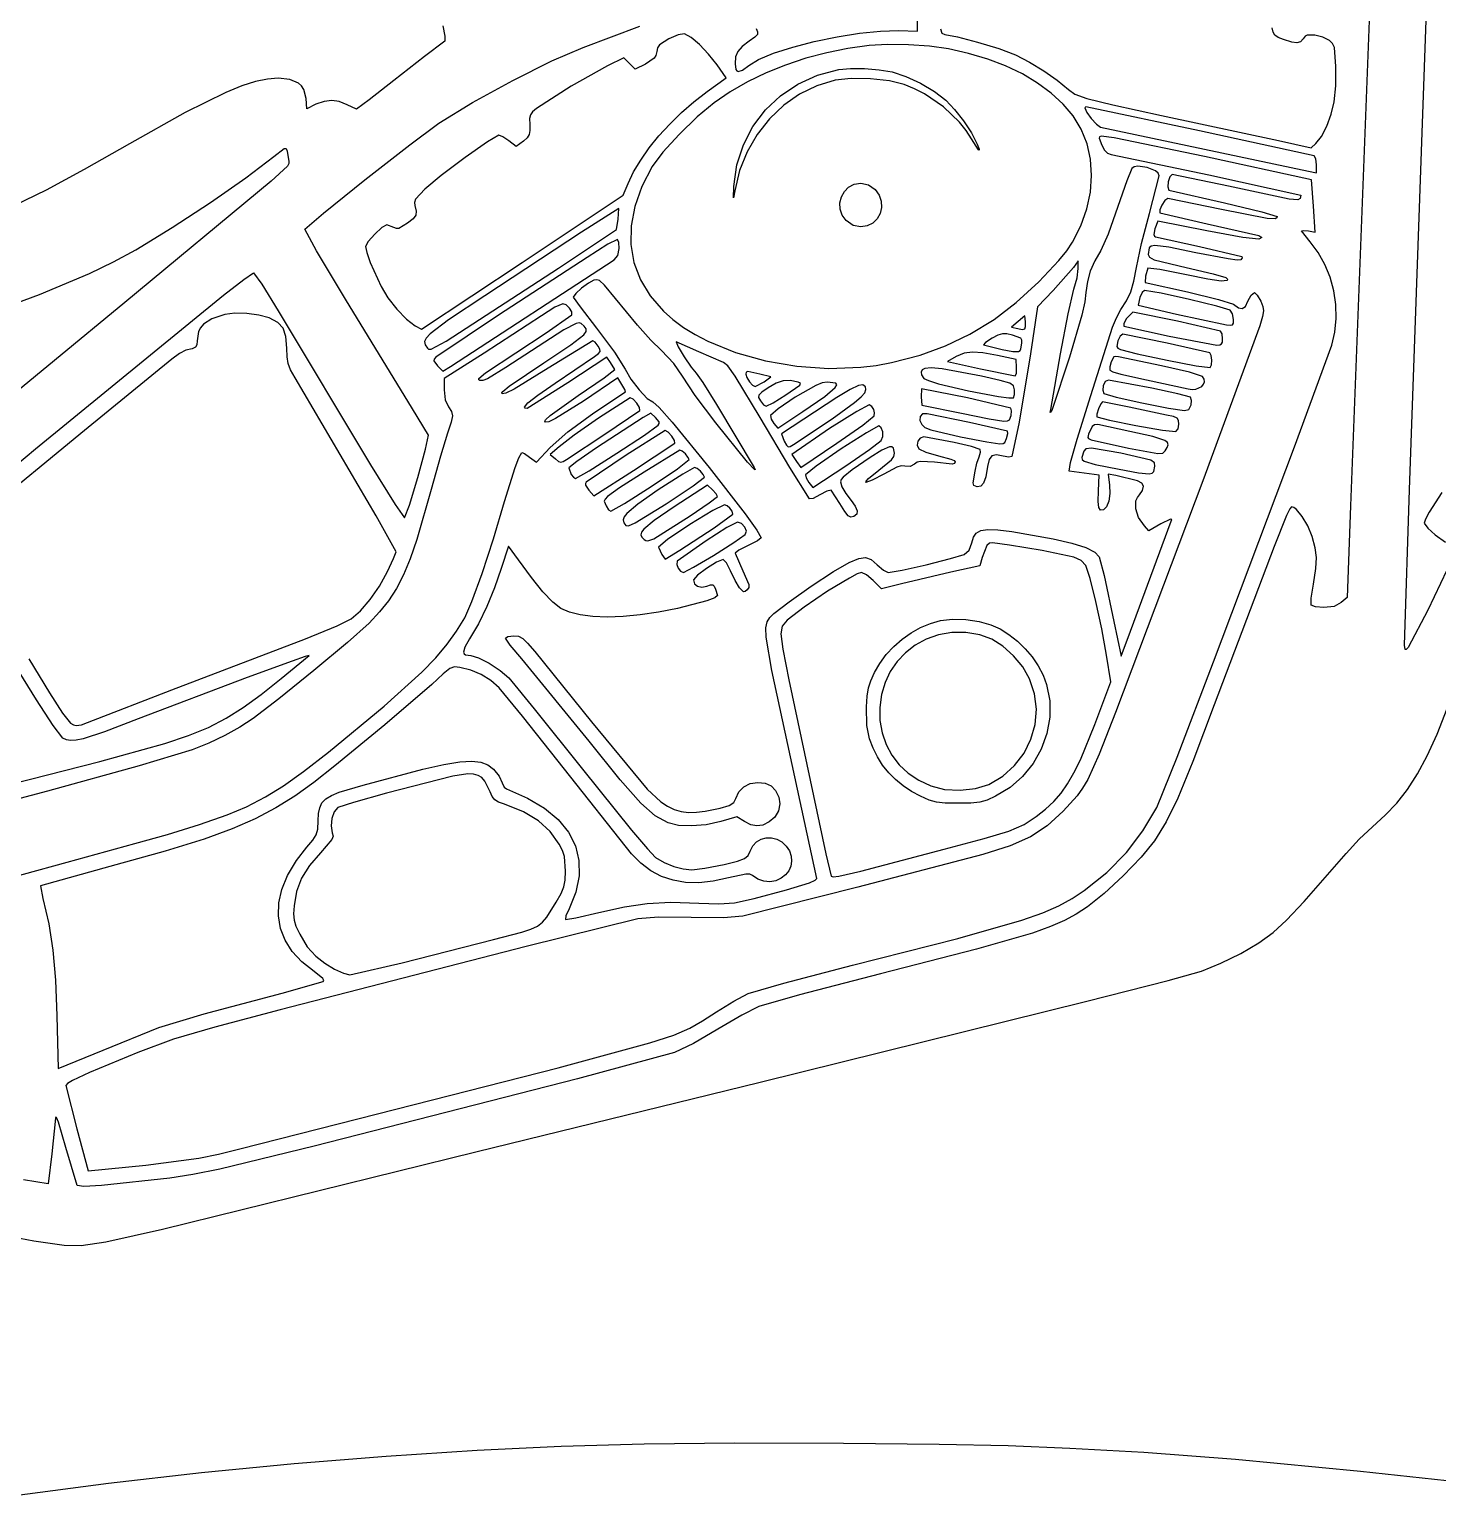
# Model space of a CAD drawing. Extents: x 0 to 847, y 0 to 575.
# Drawn here: x 309.1 to 536.3, y 146.3 to 382.9 of the extents above; entities that cross this region are included whole.
import ezdxf

# ---------------------------------------------------------------- set-up
doc = ezdxf.new("R2010")
doc.units = 0

msp = doc.modelspace()

# ---------------------------------------------------------------- linework, layer by layer
at = {"layer": 'Layer 1', "color": 7}
for points in [[(537.82329, 295.626862), (534.740892, 289.207404), (531.561481, 283.18372), (531.282359, 282.837419), (531.124367, 282.827635), (531.001446, 283.562956), (531.777557, 308.610194), (533.753114, 363.184951), (535.234782, 405.571228), (535.598584, 413.082092), (535.869782, 415.360817), (536.822283, 416.877763)], [(525.462831, 388.584967), (522.287829, 306.034915), (521.758662, 291.218239), (520.770884, 290.442127), (519.628765, 289.811537), (517.983937, 289.630738), (516.630152, 289.727752), (515.937825, 289.983516), (515.955464, 291.125635), (516.290603, 293.405463), (516.679761, 295.906328), (516.784492, 297.696125), (516.598181, 299.254412), (516.114214, 301.060745), (515.402043, 302.777782), (514.491435, 304.319532), (513.554369, 305.431334), (513.129657, 305.746423), (512.762823, 305.858526), (512.496861, 305.532826), (511.977892, 304.456785), (509.949418, 299.460015), (500.30976, 273.932117), (496.839857, 264.77863), (494.431596, 258.886135), (492.545888, 255.030933), (490.643642, 251.989325), (488.515399, 249.357271), (485.629785, 246.331648), (482.552348, 243.47139), (479.848636, 241.33543), (478.01233, 240.149558), (476.131789, 239.117889), (473.894887, 238.139964), (470.989498, 237.115323), (461.924757, 234.524058), (446.440559, 230.540423), (433.405412, 227.144935), (426.826102, 225.284031), (424.070024, 223.85528), (420.229154, 221.579862), (416.269221, 219.286805), (413.208871, 217.840415), (397.554348, 213.611489), (355.071057, 202.741517), (339.844277, 199.00207), (335.510068, 198.137764), (331.787709, 197.590958), (320.750167, 196.391513), (317.92188, 196.23166), (316.829922, 196.356235), (314.995476, 202.494572), (313.80926, 206.608845), (313.482389, 207.361255), (313.38696, 207.415618), (313.33742, 207.257075), (312.737697, 201.506794), (312.137974, 196.673735), (308.155993, 197.293301)], [(426.367491, 383.046352), (426.623255, 382.488522), (426.587977, 382.076213), (426.169053, 381.637445), (425.273879, 381.00024), (424.126799, 380.129319), (423.426204, 379.324545), (423.076182, 378.440395), (422.980822, 377.331349), (423.099885, 376.424599), (423.256154, 376.183511), (423.483531, 376.083397), (424.171448, 376.304434), (425.203323, 377.084404), (426.771187, 378.054682), (429.206802, 379.052244), (432.283206, 380.025002), (435.773434, 380.920865), (439.450525, 381.687744), (443.087514, 382.273548), (446.45744, 382.626188), (449.333339, 382.693574), (452.437785, 382.587741), (452.437785, 385.586354)], [(300.054225, 306.813783), (310.135959, 315.202733), (340.466048, 340.007436), (343.716015, 342.547438), (345.299106, 343.605772), (346.630843, 341.811014), (349.285498, 337.502713), (364.150681, 312.636273), (368.122189, 306.253748), (369.676066, 304.094636), (370.440602, 306.1187), (371.797144, 310.60339), (373.054467, 315.167455), (373.521346, 317.429644), (370.946067, 321.66298), (367.806343, 326.778261), (360.292171, 339.125491), (355.481161, 347.142371), (353.554112, 350.661332), (356.570915, 353.264723), (363.268736, 358.629705), (370.515568, 364.279114), (375.179403, 367.735787), (380.648013, 371.086627), (387.125348, 374.645826), (393.450547, 377.801536), (398.462751, 379.941906), (407.634979, 383.39913)], [(375.849681, 383.469686), (376.180411, 381.811629), (376.167181, 381.00024), (372.886346, 378.530794), (367.947454, 374.650236), (363.961063, 371.510512), (361.91495, 370.028844), (360.398005, 370.7344), (359.103751, 371.25144), (357.9021, 371.431137), (356.687221, 371.280104), (355.353279, 370.804956), (353.871612, 370.0994), (353.765778, 371.757456), (353.412449, 373.202193), (353.047062, 373.761056), (352.553104, 374.213673), (351.171206, 374.808435), (349.25022, 375.003014), (347.53215, 374.878164), (345.606134, 374.480462), (343.393209, 373.775181), (340.814416, 372.727596), (334.243375, 369.466604), (325.261316, 364.419674), (317.983892, 360.271776), (311.855752, 356.973853), (306.620582, 354.433301)], [(412.291649, 381.388296), (410.779113, 380.400517), (410.480905, 379.919857), (410.35137, 379.306906), (410.224039, 378.695056), (409.941265, 378.222113), (408.552202, 377.296071), (406.858867, 376.449404), (405.941645, 377.366627), (405.0597, 378.283849), (402.413865, 377.013849), (396.54893, 373.746242), (390.94858, 370.134678), (390.306413, 369.607715), (389.965211, 369.120441), (389.84229, 368.487645), (389.854968, 367.52412), (389.883631, 366.555083), (389.766773, 365.910161), (389.438249, 365.41076), (388.831912, 364.878285), (387.667744, 363.99634), (386.468299, 364.913563), (385.515798, 365.557383), (384.880798, 365.830786), (383.017689, 364.747096), (379.421558, 362.214811), (375.574073, 359.31211), (372.956902, 357.117169), (371.444366, 355.489981), (371.255299, 354.969082), (371.334123, 354.471334), (371.558468, 353.573404), (371.488463, 352.923521), (371.041427, 352.333169), (370.134678, 351.613833), (368.763253, 350.789214), (368.343778, 350.765512), (367.947454, 350.943554), (366.818564, 351.366888), (366.010482, 350.90993), (364.851827, 349.854352), (363.812234, 348.673097), (363.36134, 347.839108), (363.574109, 346.880544), (364.137452, 345.303516), (365.866064, 341.418548), (366.978968, 339.597883), (368.419295, 337.754067), (369.95884, 336.15499), (371.369401, 335.068544), (372.392457, 334.5041), (388.655523, 345.299106), (404.918588, 356.129391), (405.729978, 358.034392), (406.618675, 359.898052), (407.759554, 361.817936), (409.126982, 363.764279), (410.695328, 365.707314), (412.438961, 367.617276), (414.332249, 369.464399), (416.34956, 371.218919), (418.465264, 372.851068), (421.56971, 375.07357), (420.088042, 377.190238), (418.725989, 378.91003), (417.261409, 380.444615), (415.896048, 381.595553), (414.83165, 382.164407), (413.813004, 382.027706), (412.291649, 381.388296), (412.291649, 381.388296)], [(456.146364, 382.975797), (456.328816, 382.272446), (456.812232, 382.058574), (458.860549, 381.709655), (462.112722, 380.854719), (465.563331, 379.781502), (468.206962, 378.777739), (470.508838, 377.604201), (472.810714, 376.215688), (474.953841, 374.714728), (476.779467, 373.203846), (477.812445, 372.418915), (479.725163, 371.713359), (483.9133, 370.703532), (491.772532, 369.005788), (510.646155, 364.948841), (515.937825, 363.784674), (516.713937, 364.49023), (517.588165, 365.626836), (518.442549, 367.285995), (519.164641, 369.222967), (519.641994, 371.193012), (519.888939, 373.799159), (519.924216, 376.908015), (519.690501, 379.981594), (519.403318, 380.613838), (518.90116, 381.070796), (517.838416, 381.617601), (516.537548, 381.952741), (515.294005, 381.974789), (514.940125, 381.769186), (514.632546, 381.388296), (514.201496, 380.885036), (513.644768, 380.695969), (512.796998, 380.817788), (511.492822, 381.247185), (510.600404, 381.599411), (510.068481, 381.948331), (509.781298, 382.422928), (509.623099, 383.152186)], [(444.606113, 380.294684), (441.177277, 379.823739), (437.76663, 379.133273), (434.4089, 378.235274), (431.138813, 377.141731), (427.991096, 375.864633), (425.000476, 374.415969), (422.201679, 372.807729), (419.629431, 371.0519), (416.888236, 368.763253), (413.945295, 365.91898), (411.339699, 363.074708), (409.610536, 360.786061), (407.926985, 357.519557), (406.791619, 354.319199), (406.20361, 351.201523), (406.162131, 348.183067), (406.666355, 345.280365), (407.715456, 342.509955), (409.308607, 339.888374), (411.444981, 337.432157), (412.96743, 336.08099), (414.678343, 334.8216), (416.559479, 333.658121), (418.592594, 332.594689), (423.0418, 330.784497), (427.880026, 329.424096), (432.961339, 328.546561), (438.139803, 328.184964), (443.269484, 328.372377), (445.770427, 328.682298), (448.204449, 329.141874), (452.824187, 330.356753), (456.957753, 331.849445), (460.859809, 333.725783), (464.785015, 336.091601), (468.330985, 338.806338), (472.012554, 342.172611), (475.237717, 345.611646), (476.494144, 347.17758), (477.414467, 348.544664), (478.758882, 351.212134), (479.722958, 353.923426), (480.306696, 356.639679), (480.510094, 359.322032), (480.333154, 361.931624), (479.775875, 364.429596), (478.838257, 366.777085), (477.520301, 368.935232), (475.914058, 370.832999), (473.996931, 372.601368), (471.795375, 374.226696), (469.335851, 375.695341), (466.644817, 376.99366), (463.74873, 378.108012), (460.674049, 379.024752), (457.447233, 379.730239), (454.339479, 380.1657), (450.947298, 380.409337), (447.594805, 380.454537), (444.606113, 380.294684), (444.606113, 380.294684)], [(448.310282, 376.02607), (450.54932, 375.295158), (452.914035, 374.200444), (455.146459, 372.880834), (456.988621, 371.475234), (458.402489, 369.979786), (459.832894, 368.137072), (461.111163, 366.18191), (462.068624, 364.349118), (462.366832, 363.549305), (462.370622, 363.415841), (462.284701, 363.453944), (461.151402, 365.231063), (460.26925, 366.585193), (459.20065, 367.908318), (456.604975, 370.377212), (453.566123, 372.469076), (451.943551, 373.320911), (450.285839, 374.015236), (447.879232, 374.591256), (444.844239, 374.919229), (441.743099, 374.962775), (439.138054, 374.685514), (436.172032, 373.797023), (433.388324, 372.432696), (430.830339, 370.639247), (428.541485, 368.463392), (426.565171, 365.951847), (424.944803, 363.151327), (423.723792, 360.108548), (422.945544, 356.870225), (422.716238, 355.723696), (422.804433, 357.540503), (423.291845, 361.015297), (424.329095, 364.264782), (425.874015, 367.242243), (427.884436, 369.900962), (430.318191, 372.194226), (433.133111, 374.075318), (436.287029, 375.497523), (439.737777, 376.414126), (441.603091, 376.581696), (443.891738, 376.564057), (446.246531, 376.374438), (448.310282, 376.02607), (448.310282, 376.02607)], [(479.425302, 370.240511), (479.727919, 369.497472), (480.443948, 368.503079), (481.285655, 367.601291), (481.965304, 367.136065), (515.514491, 360.009949), (516.81977, 359.763004), (516.81977, 361.033005), (516.687478, 361.994325), (516.396436, 362.479395), (497.915279, 366.540752), (479.566413, 370.4169), (479.425302, 370.240511), (479.425302, 370.240511)], [(481.753637, 365.336897), (482.155473, 364.199739), (482.587075, 363.409847), (483.078208, 362.930841), (483.658638, 362.72634), (499.445453, 359.401407), (514.279768, 356.129391), (514.173935, 355.600224), (513.794699, 355.378084), (512.410045, 355.516439), (502.602817, 357.575781), (493.501144, 359.480782), (493.14561, 359.124145), (492.879373, 358.321024), (492.79173, 357.471601), (492.971977, 356.976058), (501.932538, 354.894668), (507.960632, 353.483556), (510.469766, 352.707444), (510.395765, 352.473798), (510.135729, 352.333169), (508.829348, 352.359076), (501.473927, 353.836334), (492.795588, 355.600224), (492.324299, 355.28107), (491.829858, 354.555119), (491.500783, 353.769637), (491.525587, 353.271889), (499.18087, 351.543277), (507.471153, 349.638276), (507.978271, 349.325185), (507.506431, 349.038553), (504.917922, 349.303137), (499.075037, 350.414387), (491.172809, 351.931333), (490.714198, 350.69661), (490.568677, 349.797026), (490.639784, 349.555593), (490.820031, 349.426609), (497.910869, 347.874386), (504.754762, 346.251607), (504.79004, 346.013482), (504.613651, 345.72244), (504.008416, 345.680548), (502.5499, 345.863551), (497.311147, 346.85133), (492.964811, 347.739889), (490.692149, 348.006678), (490.121572, 347.898639), (489.815165, 347.625236), (489.655864, 346.569107), (489.830599, 346.134749), (490.630413, 345.740079), (495.758923, 344.487717), (500.133371, 343.47789), (502.179483, 342.864938), (502.414508, 342.569142), (502.37296, 342.370498), (501.42542, 342.269625), (499.267411, 342.572243), (495.829479, 343.288272), (491.529997, 344.165807), (489.585308, 344.381884), (489.23253, 343.076605), (489.126697, 342.053549), (495.97059, 340.536603), (500.971218, 339.337158), (503.378928, 338.561047), (504.204649, 337.967939), (504.825318, 337.837852), (505.313695, 338.184015), (505.742541, 339.019658), (506.280527, 340.016256), (506.765597, 340.43077), (507.241847, 340.020666), (507.823931, 339.054936), (508.158519, 338.20882), (508.251674, 337.498303), (508.086861, 336.569505), (507.647542, 335.068544), (498.453265, 310.087452), (484.364194, 272.697394), (481.751983, 265.989651), (479.897143, 261.897977), (479.056332, 260.460063), (478.167979, 259.22844), (475.9328, 256.787106), (473.314526, 254.395933), (470.649949, 252.633145), (467.39006, 251.201087), (462.985847, 249.802102), (442.780487, 244.483973), (424.215545, 239.853762), (421.115508, 239.589179), (415.925262, 239.642095), (410.624773, 239.690602), (407.282201, 239.395151), (389.303752, 234.954558), (349.602998, 224.719586), (339.031785, 221.93705), (332.369793, 219.974722), (326.633843, 217.853644), (318.840756, 214.594857), (316.075859, 213.302808), (315.303606, 212.823802), (315.030754, 212.513467), (316.763776, 205.515234), (318.62909, 198.755125), (327.907151, 199.672348), (336.484066, 200.792418), (339.669541, 201.428521), (343.076605, 202.282905), (365.301619, 207.962631), (394.438326, 215.378135), (409.21807, 219.37059), (413.120608, 220.654715), (415.709737, 221.768929), (417.744067, 222.941847), (419.982209, 224.402086), (422.804433, 226.10424), (425.09749, 227.330143), (430.838952, 229.041116), (441.925001, 231.916257), (458.939925, 236.252119), (469.247657, 239.192303), (472.634601, 240.380862), (475.242678, 241.510716), (477.371197, 242.678604), (479.319469, 243.981265), (482.960248, 246.894439), (486.114855, 250.088734), (488.799826, 253.580685), (491.031698, 257.386829), (494.308124, 265.478674), (500.203926, 280.846566), (513.256712, 315.559921), (519.289216, 331.92882), (519.778627, 334.040665), (519.983196, 336.242634), (519.912434, 338.485943), (519.575848, 340.721812), (518.982947, 342.901456), (518.143239, 344.976094), (517.066232, 346.896943), (515.761436, 348.61522), (514.350324, 350.37911), (514.676644, 350.445255), (515.479214, 350.37911), (516.572825, 350.202721), (516.325881, 354.365501), (516.008381, 358.598837), (498.722259, 362.373562), (484.152527, 365.389813), (482.06342, 365.637861), (481.765075, 365.542362), (481.753637, 365.336897), (481.753637, 365.336897)], [(306.831284, 338.68631), (310.779779, 340.122089), (318.833039, 343.531909), (322.694718, 345.411692), (326.284372, 347.345219), (332.163638, 350.904418), (338.34056, 354.943175), (344.054462, 358.948859), (348.544664, 362.408839), (350.246818, 363.692069), (350.548884, 363.654035), (350.731888, 363.255507), (350.978832, 361.59745), (350.978832, 361.59745)], [(350.978832, 361.59745), (350.986549, 361.269408), (350.749527, 360.825197), (348.138969, 358.38276), (324.55576, 338.843269), (301.770711, 320.141625)], [(486.974751, 360.46856), (486.167772, 358.466545), (484.75225, 354.294945), (483.177978, 349.841123), (482.000581, 347.239385), (481.005637, 345.575265), (480.285198, 343.901224), (479.822728, 342.194109), (479.601691, 340.43077), (479.411522, 338.928707), (478.927003, 336.775108), (476.955856, 330.023819), (474.098354, 321.380758), (473.85141, 321.098536), (473.921965, 321.557147), (475.509466, 330.552986), (476.744189, 337.026462), (477.661412, 340.959937), (478.159711, 342.820841), (478.366968, 344.311328), (478.33169, 345.546051), (477.590856, 344.487717), (474.310021, 340.783548), (471.805297, 338.137713), (470.64113, 330.552986), (468.811094, 319.541903), (467.642517, 314.007698), (467.148628, 313.879816), (466.231405, 314.042976), (465.150471, 314.269525), (464.436647, 314.109121), (463.994021, 313.492311), (463.726681, 312.349641), (463.427371, 310.706467), (463.078451, 309.681758), (462.630313, 309.1796), (462.033347, 309.104084), (461.50418, 309.32898), (461.398346, 309.739084), (461.715846, 311.644085), (461.98043, 312.896447), (462.350847, 313.937142), (462.611021, 314.669157), (462.527236, 315.136587), (461.139826, 315.594648), (458.333587, 316.261067), (453.425563, 317.147422), (452.827494, 316.948433), (452.451014, 316.455095), (452.358961, 315.822851), (452.614174, 315.207143), (453.743064, 314.673566), (455.824454, 314.113531), (457.800011, 313.566725), (458.344612, 313.319781), (458.505567, 313.125753), (458.388709, 312.866681), (458.020497, 312.772975), (455.154176, 313.055197), (452.927264, 313.191899), (452.361166, 313.060158), (451.943896, 312.772975), (451.216291, 312.37169), (450.356395, 312.420197), (449.797462, 312.459884), (449.112852, 312.287905), (446.969726, 311.150196), (445.086773, 310.149188), (444.076946, 309.80964), (444.124902, 310.00918), (444.539968, 310.453459), (446.193614, 311.785196), (448.204449, 313.434434), (448.614553, 313.997776), (448.733616, 314.501587), (448.542895, 315.344396), (448.283411, 315.52044), (447.895768, 315.529053), (446.679787, 315.032408), (444.782502, 313.831309), (441.883659, 311.842523), (440.430104, 310.673946), (440.118185, 310.264944), (440.015038, 309.902244), (440.231666, 309.104084), (440.853437, 308.006062), (441.713334, 306.881582), (442.380305, 305.988062), (442.683473, 305.236755), (442.616225, 304.664042), (442.171945, 304.306303), (441.665378, 304.189996), (441.215035, 304.407726), (440.678702, 305.095092), (439.914166, 306.387693), (438.467776, 308.539639), (437.793088, 308.407347), (436.668608, 307.798805), (435.601455, 307.216721), (435.010552, 307.163805), (431.804682, 312.20412), (427.037769, 320.287146), (423.0161, 326.96347), (421.808938, 328.601683), (421.111099, 329.141874), (417.159985, 330.870486), (413.491094, 332.493265), (413.809145, 331.685183), (414.765504, 330.076736), (415.887228, 328.415372), (416.701374, 327.44854), (417.790576, 325.930492), (420.017487, 322.394995), (426.085268, 312.20853), (426.248222, 311.844934), (426.112278, 311.879454), (425.004886, 313.068426), (419.876376, 319.405201), (416.533804, 323.836975), (414.51415, 326.919373), (413.125087, 329.013992), (411.127481, 331.082153), (409.406035, 332.755092), (407.224875, 335.152329), (401.919975, 341.630215), (401.099767, 342.375459), (400.699584, 342.468614), (400.226641, 342.406327), (399.316033, 341.952125), (398.206987, 341.153965), (397.26992, 340.302888), (396.87525, 339.689936), (397.982091, 338.115664), (400.649975, 334.715766), (403.538344, 330.830799), (405.236089, 328.08354), (406.174258, 326.48281), (407.502687, 324.749788), (408.817888, 323.360725), (409.716369, 322.79187), (410.721442, 321.893871), (412.822469, 319.517098), (418.795993, 312.230579), (424.604152, 304.739007), (426.498473, 302.105919), (427.214158, 300.849078), (426.592387, 300.364009), (425.09749, 299.614355), (423.602593, 298.877931), (422.980822, 298.379632), (424.250823, 295.557408), (425.220962, 293.361365), (425.203323, 292.868579), (424.921101, 292.48824), (424.59423, 292.200505), (424.343427, 292.144281), (423.686378, 292.80574), (422.976412, 293.983137), (422.239988, 295.557408), (421.591759, 296.845048), (421.075821, 297.391854), (420.013628, 296.948125), (418.399118, 295.932235), (416.923513, 294.817126), (416.27804, 294.075741), (416.455531, 293.454521), (416.930679, 293.048275), (417.617494, 292.899998), (418.429986, 293.052685), (419.022543, 293.258839), (419.386896, 293.273171), (419.625572, 293.062606), (419.841098, 292.594073), (420.158598, 291.535739), (419.705499, 291.176347), (418.412347, 290.697891), (413.702761, 289.489627), (410.634694, 288.876055), (407.69892, 288.437356), (404.931818, 288.173117), (402.369767, 288.082925), (400.04915, 288.166365), (398.006344, 288.423025), (396.277732, 288.85249), (394.899693, 289.454349), (393.582288, 290.485122), (391.980455, 292.17074), (390.127268, 294.464899), (388.0558, 297.321298), (386.433021, 299.508522), (385.233576, 295.910186), (384.171935, 292.795818), (382.9317, 289.780669), (381.572402, 286.990415), (380.153573, 284.550735), (379.407227, 283.243803), (379.183433, 282.429657), (379.269561, 282.17534), (379.488807, 282.005772), (380.329962, 281.869622), (381.572402, 281.515742), (383.310936, 280.62608), (385.102387, 279.458605), (386.503577, 278.271286), (390.595802, 273.305936), (398.392195, 263.525166), (406.263555, 253.704708), (408.834975, 250.671369), (410.139703, 249.308213), (411.566249, 248.488004), (413.085399, 247.853003), (414.604549, 247.442899), (416.031095, 247.297378), (418.134534, 247.553142), (421.216932, 248.179323), (423.361161, 248.718963), (424.533045, 249.136233), (425.096388, 249.613035), (425.41499, 250.331269), (425.845972, 251.161951), (426.448519, 251.797502), (427.179225, 252.231309), (427.994679, 252.456756), (428.851475, 252.467229), (429.706204, 252.256114), (430.515457, 251.816795), (431.235827, 251.142658), (431.753419, 250.359036), (432.042807, 249.536967), (432.113914, 248.707456), (431.976661, 247.90151), (431.640971, 247.150135), (431.116765, 246.484335), (430.413965, 245.935117), (429.542493, 245.533488), (428.586134, 245.373635), (427.606624, 245.471752), (426.660186, 245.821223), (425.803046, 246.415433), (425.395146, 246.617178), (424.735893, 246.6271), (421.922488, 245.992099), (419.452422, 245.471545), (417.144, 245.234178), (414.990194, 245.282065), (412.983975, 245.617273), (411.118317, 246.241869), (409.386191, 247.15792), (407.780569, 248.367494), (406.294423, 249.872657), (395.464138, 263.525166), (388.69962, 272.110901), (384.951354, 276.648508), (383.582134, 277.841338), (382.040935, 278.809273), (380.367444, 279.525853), (378.60135, 279.964621), (377.731531, 280.035728), (376.960932, 279.766183), (375.872832, 278.90794), (374.050513, 277.212952), (366.501064, 270.686559), (358.422448, 264.089611), (355.03633, 261.39141), (351.944562, 259.199226), (348.872637, 257.317927), (345.546051, 255.552383), (341.84078, 253.893775), (337.308685, 252.258319), (331.030339, 250.338435), (322.086314, 247.826545), (310.903251, 244.722099), (311.326585, 242.675986), (312.254832, 238.605259), (312.905267, 234.346016), (313.330805, 229.524533), (313.584364, 223.767085), (313.796031, 215.229858), (321.02798, 218.228471), (330.023819, 221.897362), (337.339553, 224.084586), (349.920498, 227.435977), (356.552725, 229.270422), (356.663519, 229.46445), (356.46012, 229.79077), (355.071057, 230.893201), (353.103562, 232.454381), (351.541623, 234.142066), (350.387309, 235.947159), (349.642686, 237.860567), (349.30982, 239.873193), (349.39078, 241.975942), (349.887632, 244.159721), (350.802443, 246.415433), (352.231194, 248.836372), (353.871612, 250.966269), (354.882541, 252.118861), (355.423835, 252.963875), (355.647629, 253.868419), (355.706057, 255.199605), (355.78247, 256.378587), (355.973397, 257.328951), (356.340438, 258.099895), (356.94519, 258.740614), (357.849253, 259.300305), (359.114224, 259.828163), (362.973284, 260.985164), (372.608533, 263.520205), (375.97591, 264.272408), (378.566072, 264.702563), (380.521234, 264.826793), (381.983609, 264.661221), (383.095411, 264.221971), (383.998853, 263.525166), (384.916076, 262.405096), (385.409965, 261.337942), (385.709826, 260.645616), (386.115521, 260.350164), (389.50219, 258.868496), (392.221061, 257.265148), (394.419033, 255.434423), (396.087838, 253.4003), (397.219209, 251.186755), (397.804875, 248.817768), (397.83657, 246.317317), (397.306025, 243.709378), (396.204972, 241.01793), (395.706673, 239.875811), (395.605249, 239.289317), (397.272125, 239.536262), (401.002753, 240.418207), (405.129704, 241.359683), (408.803556, 241.891055), (412.616315, 242.065239), (417.159985, 241.935152), (420.391762, 241.805066), (422.905857, 241.97925), (426.074795, 242.669372), (431.271105, 244.087098), (434.992913, 245.229217), (435.894702, 245.629951), (436.174719, 245.921544), (431.094716, 269.522392), (428.922926, 279.490024), (428.007908, 284.837367), (427.967945, 286.3231), (428.177683, 287.307364), (428.615624, 288.008028), (429.26027, 288.64296), (431.702156, 290.562292), (435.275135, 293.070323), (438.874573, 295.419604), (441.395834, 296.862687), (442.94475, 297.507058), (444.050488, 297.678486), (444.957789, 297.35382), (445.911392, 296.509909), (446.943268, 295.641193), (447.71056, 295.275186), (449.925895, 295.65773), (453.844487, 296.536367), (457.756465, 297.507609), (459.951956, 298.167966), (460.741297, 298.855883), (461.186679, 300.072967), (461.443821, 300.968417), (461.887826, 301.62078), (462.622872, 302.035019), (463.753139, 302.216093), (465.382808, 302.168964), (467.616058, 301.898593), (474.310021, 300.707967), (477.328478, 300.027216), (479.566413, 299.310084), (481.037056, 298.55988), (481.753637, 297.77991), (482.538568, 294.772477), (484.117249, 287.372959), (485.281417, 281.799066), (486.763084, 285.785458), (493.360033, 303.530191), (493.438306, 303.831155), (493.24538, 303.87415), (491.701976, 303.106858), (489.761697, 301.977968), (489.020864, 302.789357), (488.086002, 304.127709), (487.62739, 305.532206), (487.671488, 306.817641), (487.89032, 307.357832), (488.244752, 307.798805), (488.747461, 308.486722), (488.879752, 309.174639), (488.631154, 309.663016), (487.922842, 310.065404), (484.399472, 310.903251), (483.200027, 311.150196), (483.411693, 309.386306), (483.470673, 307.998896), (483.30145, 306.780159), (482.940404, 305.859077), (482.423915, 305.364637), (481.94987, 305.338178), (481.674262, 305.761512), (481.570633, 306.7537), (481.612526, 308.433805), (481.718359, 310.973807), (479.284191, 311.291307), (476.8853, 311.608807), (477.096967, 313.019919), (478.155301, 316.777005), (480.377803, 323.814926), (483.905583, 334.856878), (484.509715, 336.373823), (485.246139, 337.679102), (486.158401, 339.075331), (486.82923, 340.541013), (487.334695, 342.277894), (487.750863, 344.487717), (488.579891, 348.368275), (489.832253, 353.201334), (491.419754, 359.269115), (491.25625, 359.672261), (490.81948, 360.04688), (489.448607, 360.622901), (487.952057, 360.82189), (487.358191, 360.72522), (486.974751, 360.46856), (486.974751, 360.46856)], [(445.593892, 357.046614), (446.246255, 356.159432), (446.579465, 355.1813), (446.618326, 354.17671), (446.387642, 353.210153), (445.912219, 352.346123), (445.21686, 351.64911), (444.326371, 351.183609), (443.265557, 351.01411), (442.035244, 351.247825), (440.937222, 352.037166), (440.284859, 352.924348), (439.951649, 353.90248), (439.912788, 354.90707), (440.143472, 355.873627), (440.618895, 356.737657), (441.314254, 357.43467), (442.204743, 357.900171), (443.265557, 358.06967), (444.49587, 357.835955), (445.593892, 357.046614), (445.593892, 357.046614)], [(398.215806, 350.167443), (382.623019, 339.901603), (376.758085, 336.019391), (373.77711, 333.794134), (373.124196, 333.080654), (372.899575, 332.514762), (373.005684, 332.007575), (373.344957, 331.470209), (373.549734, 331.276939), (373.957909, 331.299883), (376.370029, 332.594689), (394.47636, 344.381884), (403.860254, 350.590776), (404.107199, 352.248833), (404.24831, 353.977445), (398.215806, 350.167443), (398.215806, 350.167443)], [(399.133029, 346.110496), (384.84552, 336.761879), (374.685514, 329.988541), (374.437467, 329.704114), (374.394472, 329.432916), (375.003014, 328.612707), (375.814403, 327.730762), (377.084404, 328.506874), (403.472199, 345.687162), (404.076331, 346.423586), (404.283588, 347.556886), (404.213032, 348.518206), (404.036643, 349.003275), (402.471191, 348.231574), (399.133029, 346.110496), (399.133029, 346.110496)], [(488.28003, 339.654658), (488.033085, 338.419935), (494.219929, 336.964726), (502.285316, 335.244933), (502.90819, 335.163905), (503.246636, 335.231704), (503.386645, 335.517785), (503.414206, 336.091601), (503.255456, 336.982365), (502.885039, 337.608546), (500.734196, 338.248507), (496.314549, 339.31511), (491.722923, 340.322181), (489.056141, 340.783548), (488.668086, 340.457228), (488.28003, 339.654658), (488.28003, 339.654658)], [(301.060745, 244.686821), (315.207143, 248.532101), (326.143261, 251.530714), (331.430521, 253.007972), (336.58549, 254.617521), (341.026083, 256.174154), (344.170217, 257.492662), (347.21899, 259.069139), (350.145394, 260.870512), (353.382684, 263.187822), (357.364114, 266.312112), (366.354992, 273.699504), (372.458603, 279.214968), (374.691233, 281.529109), (376.518306, 283.685326), (378.045242, 285.786974), (379.377461, 287.937404), (380.539424, 290.577726), (382.164407, 295.089978), (384.001058, 300.726709), (385.798021, 306.740471), (387.495765, 312.20853), (388.11478, 313.775085), (388.584967, 314.60742), (389.003891, 314.45308), (389.81969, 313.901864), (390.94858, 313.090475), (393.135803, 315.41881), (396.006534, 317.98527), (400.226641, 321.02798), (405.306644, 324.414649), (405.196401, 324.811524), (404.742199, 325.578816), (404.071921, 326.672428), (398.533307, 322.932981), (394.035387, 320.101938), (392.937366, 319.589307), (392.394969, 319.546312), (392.301125, 319.683427), (392.378433, 319.895783), (393.135803, 320.622285), (397.686639, 323.814926), (401.84942, 326.672428), (403.578032, 328.048262), (402.907754, 329.177152), (402.272753, 329.988541), (396.028583, 325.861039), (389.466912, 321.733536), (389.119784, 321.786315), (389.011608, 321.950715), (389.555106, 322.650759), (391.183397, 323.906428), (393.98247, 325.790483), (400.297197, 330.094375), (400.941568, 330.587161), (401.218829, 330.941042), (401.185205, 331.294922), (400.896919, 331.787709), (400.40303, 332.41389), (400.014974, 332.669654), (392.818303, 328.224651), (387.367883, 324.864441), (386.021814, 324.196367), (385.409965, 324.097149), (385.350709, 324.237157), (385.504774, 324.483), (386.538855, 325.35833), (392.112747, 329.106596), (396.483336, 331.993864), (398.581814, 333.630974), (398.949543, 334.160554), (398.953884, 334.593397), (398.663049, 335.001434), (398.145251, 335.4566), (397.855311, 335.539696), (397.340476, 335.42022), (395.384763, 334.424725), (386.009688, 328.365762), (383.063991, 326.540136), (382.27906, 326.232558), (381.811629, 326.249094), (381.648745, 326.381317), (381.666108, 326.572658), (382.737672, 327.488227), (392.500803, 333.939655), (396.663583, 336.832434), (396.645393, 337.326875), (396.279937, 337.930456), (395.735887, 338.434818), (395.181916, 338.631602), (393.933963, 338.058338), (391.759969, 336.691323), (391.759969, 336.691323)], [(391.759969, 336.691323), (382.517185, 330.658819), (376.061348, 326.566595), (376.061348, 324.732149), (376.228918, 323.10496), (376.766904, 321.980481), (377.260242, 321.264452), (377.406314, 320.564959), (377.188584, 319.514893), (376.590515, 317.747145), (375.439577, 314.060614), (373.94468, 308.68075), (371.630677, 300.570163), (370.562559, 297.482667), (369.482038, 294.88713), (368.335372, 292.668625), (367.068816, 290.712223), (365.628628, 288.902996), (363.961063, 287.126014), (360.478482, 284.002826), (355.044599, 279.444273), (349.385819, 274.872491), (345.228551, 271.709616), (343.080464, 270.296299), (340.690944, 268.975586), (338.109601, 267.760707), (335.386045, 266.66489), (326.8411, 264.110006), (312.032141, 260.010615), (297.196724, 256.06336)], [(340.642437, 336.90299), (338.578686, 336.201293), (337.202851, 335.311079), (336.748098, 334.769441), (336.435559, 334.149668), (336.197434, 332.634376), (336.154439, 332.000478), (335.93285, 331.61132), (335.393762, 331.354454), (334.398266, 331.117431), (333.331113, 330.623542), (332.105209, 329.706319), (318.029367, 318.170478), (301.223905, 304.420956)], [(309.033528, 281.340455), (312.357358, 275.834362), (314.483948, 272.560693), (315.790329, 270.986972), (316.253764, 270.671194), (316.653533, 270.580726), (317.557526, 270.721837), (318.487978, 271.074615), (332.140487, 276.331007), (353.690813, 284.577193), (358.765855, 286.669608), (361.033005, 287.796292), (362.568692, 289.10102), (364.137452, 290.905149), (365.626836, 293.05985), (366.924398, 295.416297), (367.903357, 297.524146), (368.300232, 298.626577), (365.085542, 304.420956), (352.001888, 326.672428), (351.286411, 327.977707), (350.881818, 328.991943), (350.702122, 330.045868), (350.661332, 331.470209), (350.532348, 333.352059), (350.079248, 334.671669), (349.202815, 335.607633), (347.80383, 336.338545), (346.168925, 336.79881), (344.223133, 337.05733), (342.277342, 337.097569), (340.642437, 336.90299), (340.642437, 336.90299)], [(468.665573, 335.7741), (467.607239, 334.856878), (468.595017, 334.609933), (469.313803, 334.473232), (469.715088, 334.574655), (469.865018, 334.967121), (469.82974, 335.703545), (469.723907, 336.691323), (468.665573, 335.7741), (468.665573, 335.7741)], [(486.128084, 336.232712), (485.70475, 335.443371), (485.70475, 334.997989), (493.020484, 333.37521), (500.733093, 331.964098), (501.203831, 331.999927), (501.482746, 332.144897), (501.616141, 332.455231), (501.650316, 332.987154), (501.557712, 333.789724), (501.332816, 334.221877), (494.347811, 335.804968), (487.15114, 337.255768), (486.128084, 336.232712), (486.128084, 336.232712)], [(464.467515, 333.092988), (463.378313, 332.400661), (463.056403, 331.999376), (466.055016, 331.223264), (467.796857, 330.902457), (468.71849, 330.905764), (468.962678, 331.059967), (469.110955, 331.332405), (469.265296, 332.281598), (469.271359, 332.742966), (469.075677, 333.06212), (467.74835, 333.551599), (466.809079, 333.757754), (466.107932, 333.772085), (465.406786, 333.561521), (464.467515, 333.092988), (464.467515, 333.092988)], [(484.75225, 332.669654), (484.580271, 331.712744), (484.767133, 331.464145), (485.175583, 331.258542), (487.847326, 330.562908), (492.685345, 329.52993), (497.384458, 328.629243), (499.639481, 328.330485), (499.831856, 328.75933), (499.882016, 329.512291), (499.793271, 330.265251), (499.568926, 330.694097), (492.680935, 332.290418), (485.528361, 333.727988), (485.140306, 333.410488), (484.75225, 332.669654), (484.75225, 332.669654)], [(458.681956, 330.129652), (457.270844, 329.318263), (462.575743, 328.118818), (468.171684, 327.025206), (468.400989, 327.400033), (468.418628, 328.330485), (468.312795, 329.635763), (465.314182, 330.270764), (462.948365, 330.700161), (461.283693, 330.821979), (459.97621, 330.632912), (458.681956, 330.129652), (458.681956, 330.129652)], [(483.658638, 329.282985), (483.433742, 328.476006), (483.446971, 327.907151), (483.956294, 327.649733), (485.246139, 327.27656), (489.373642, 326.354928), (496.111701, 324.908538), (496.729683, 324.78796), (497.318312, 324.830265), (498.276876, 325.287774), (498.581492, 325.6451), (498.726117, 326.049554), (498.678092, 326.472199), (498.404758, 326.884095), (496.283681, 327.576422), (491.80781, 328.612707), (484.858083, 330.059097), (484.427584, 330.126345), (484.11284, 330.041458), (483.658638, 329.282985), (483.658638, 329.282985)], [(424.744712, 327.272151), (424.91173, 326.70495), (425.313567, 326.041837), (425.801392, 325.491173), (426.22638, 325.261316), (427.672769, 326.037428), (428.766381, 326.813539), (427.002491, 327.272151), (425.066622, 327.695484), (424.794873, 327.589651), (424.744712, 327.272151), (424.744712, 327.272151)], [(453.601952, 328.189373), (453.172555, 327.975502), (452.99782, 327.616109), (453.081054, 327.137654), (453.425563, 326.566595), (454.170049, 326.221947), (455.829415, 325.734259), (460.670742, 324.591038), (465.505454, 323.659483), (467.156551, 323.436379), (467.889461, 323.462148), (468.07026, 323.969267), (468.06585, 324.767427), (467.918125, 325.37652), (467.307378, 325.803712), (465.74413, 326.250748), (462.738903, 326.919373), (456.397718, 328.109998), (454.632726, 328.27867), (453.601952, 328.189373), (453.601952, 328.189373)], [(428.343048, 325.084927), (427.291328, 324.352361), (426.808463, 323.881072), (426.77539, 323.482543), (427.073047, 322.968259), (427.588985, 322.342078), (428.025547, 322.086314), (429.123569, 322.63312), (431.200549, 323.92076), (433.445099, 325.51708), (433.556996, 325.825761), (433.176106, 326.00215), (431.89012, 326.255709), (430.746348, 326.204997), (429.60919, 325.823556), (428.343048, 325.084927), (428.343048, 325.084927)], [(432.682217, 323.532704), (429.921729, 321.6718), (428.695826, 320.604646), (428.801659, 320.004924), (429.224993, 319.299368), (429.859993, 318.558534), (433.91694, 321.239647), (437.456296, 323.674917), (439.160103, 325.111385), (439.386722, 325.531549), (439.230107, 325.79379), (437.868054, 325.966872), (437.057767, 325.849463), (436.015969, 325.450934), (432.682217, 323.532704), (432.682217, 323.532704)], [(439.420277, 323.497426), (430.459716, 317.641311), (430.918327, 316.441866), (431.259529, 315.818992), (431.531279, 315.559921), (431.875789, 315.61835), (432.435272, 315.947977), (438.633692, 320.051777), (442.282188, 322.690446), (443.312479, 323.589548), (443.900006, 324.277396), (444.109675, 324.805667), (444.006391, 325.226038), (443.607311, 325.541334), (442.877501, 325.420066), (441.565608, 324.769632), (439.420277, 323.497426), (439.420277, 323.497426)], [(453.037508, 323.603259), (453.143341, 322.262703), (459.493345, 320.957424), (464.004494, 320.039099), (466.346058, 319.696243), (466.93889, 319.730281), (467.2721, 319.895783), (467.536683, 320.604646), (467.59401, 321.34989), (467.466128, 321.804092), (460.467894, 323.43569), (453.072785, 324.908538), (453.037508, 323.603259), (453.037508, 323.603259)], [(482.388637, 325.402427), (482.322491, 324.666003), (482.494471, 324.167704), (484.483257, 323.583416), (488.615169, 322.641939), (492.93229, 321.766609), (495.476701, 321.380758), (496.195486, 321.588015), (496.570313, 322.297981), (496.636459, 323.034405), (496.464479, 323.532704), (494.442069, 324.097149), (490.20708, 325.03201), (483.235304, 326.31965), (482.719367, 326.072705), (482.388637, 325.402427), (482.388637, 325.402427)], [(400.932197, 320.146035), (397.02959, 317.416415), (394.582193, 315.559921), (393.171081, 314.28992), (394.017748, 313.584364), (394.511637, 313.20623), (394.873235, 313.072836), (395.248061, 313.177567), (395.781638, 313.513809), (401.990531, 317.606033), (407.599701, 321.416036), (407.566077, 321.864725), (407.1455, 322.571384), (406.572786, 323.211896), (406.082756, 323.462148), (400.932197, 320.146035), (400.932197, 320.146035)], [(438.220832, 318.487978), (432.15305, 314.28992), (432.893884, 313.161031), (433.59944, 312.20853), (439.420277, 316.124366), (443.600696, 319.021555), (445.452781, 320.569369), (445.499634, 321.053336), (445.351357, 321.583605), (445.050944, 322.047729), (444.641391, 322.333259), (442.621737, 321.244057), (438.220832, 318.487978), (438.220832, 318.487978)], [(481.612526, 321.66298), (481.369991, 320.829542), (481.365581, 320.39298), (483.419962, 319.84452), (487.667078, 318.995097), (491.947267, 318.244892), (494.100867, 317.994089), (494.453645, 318.439471), (494.594756, 319.228812), (494.548454, 319.816959), (494.303714, 320.176903), (493.701787, 320.424399), (492.583921, 320.675202), (486.551418, 321.945203), (482.282804, 322.79187), (482.000581, 322.46555), (481.612526, 321.66298), (481.612526, 321.66298)], [(408.164146, 320.251868), (400.632336, 315.361483), (397.468358, 313.172606), (396.169694, 312.137974), (396.566569, 311.07964), (396.913835, 310.629848), (397.228028, 310.44464), (399.436198, 311.700309), (403.886713, 314.510406), (408.350457, 317.439566), (410.598314, 319.052423), (410.735567, 319.294407), (410.717377, 319.559542), (410.174981, 320.251868), (409.398869, 320.992702), (408.164146, 320.251868), (408.164146, 320.251868)], [(452.825841, 320.463535), (452.808202, 319.819715), (453.108063, 319.122979), (453.577699, 318.685865), (454.589731, 318.271902), (459.352234, 317.1827), (463.586121, 316.344852), (465.706648, 316.036171), (466.223481, 316.072), (466.510871, 316.230199), (466.79585, 316.900477), (466.998697, 317.672179), (466.936961, 318.099923), (460.833901, 319.475757), (453.990008, 320.851591), (453.222716, 320.86923), (452.825841, 320.463535), (452.825841, 320.463535)], [(405.412478, 314.184087), (398.95664, 309.844917), (398.844743, 309.626085), (398.881675, 309.337799), (399.415252, 308.539639), (400.226641, 307.622416), (406.576645, 311.714641), (413.244149, 316.124366), (413.210525, 316.573607), (412.789948, 317.284123), (412.217234, 317.935109), (411.727204, 318.205756), (405.412478, 314.184087), (405.412478, 314.184087)], [(440.090555, 315.207143), (436.082115, 312.451065), (434.375551, 311.044363), (434.481385, 310.519605), (434.904718, 309.80964), (435.539719, 308.962972), (440.831389, 312.490752), (444.685488, 315.114539), (446.58167, 316.547699), (446.833025, 317.199787), (446.819795, 317.98086), (446.58167, 318.636255), (446.158337, 318.911312), (444.209238, 317.81329), (440.090555, 315.207143), (440.090555, 315.207143)], [(480.589469, 318.840756), (479.989747, 317.606033), (479.877299, 317.074662), (480.029434, 316.879256), (480.439539, 316.688811), (486.445584, 315.348254), (491.194858, 314.483948), (491.986955, 314.544582), (492.372255, 314.889643), (492.722828, 315.428249), (492.868349, 315.871358), (492.759208, 316.24584), (492.345796, 316.578567), (490.407722, 317.226246), (486.657251, 318.029367), (481.506692, 319.122979), (480.995164, 319.10093), (480.589469, 318.840756), (480.589469, 318.840756)], [(408.305257, 311.467696), (404.354695, 308.937065), (402.418274, 307.547451), (402.016231, 307.112059), (401.890761, 306.759764), (402.16692, 306.034915), (402.581434, 305.408734), (402.943032, 305.15297), (405.154509, 306.399269), (409.469425, 309.170229), (413.678507, 312.013951), (415.572484, 313.478531), (415.390583, 313.884777), (414.963942, 314.400163), (414.471155, 314.842789), (414.090816, 315.030754), (408.305257, 311.467696), (408.305257, 311.467696)], [(479.248913, 314.854365), (478.921491, 313.816426), (478.979782, 313.484525), (479.30183, 313.218357), (481.084461, 312.706278), (484.963917, 311.926308), (488.079939, 311.32879), (489.810204, 311.194293), (490.280736, 311.308946), (490.554897, 311.549276), (490.714198, 312.420197), (490.638681, 312.968656), (490.057149, 313.368288), (485.246139, 314.501587), (480.488046, 315.326206), (479.585706, 315.240767), (479.248913, 314.854365), (479.248913, 314.854365)], [(410.598314, 308.610194), (407.296533, 306.32265), (405.509492, 304.809011), (405.095115, 304.245256), (404.952764, 303.758394), (405.046884, 303.309567), (405.341922, 302.859913), (405.801085, 302.810304), (406.872097, 303.283247), (411.868315, 306.352415), (416.225123, 309.231966), (418.04193, 310.656307), (417.857824, 311.092318), (417.415749, 311.604398), (416.88107, 312.030487), (416.419151, 312.20853), (414.553838, 311.150196), (410.598314, 308.610194), (410.598314, 308.610194)], [(413.173594, 305.858526), (409.952289, 303.687839), (408.25234, 302.277829), (407.886058, 301.769195), (407.795934, 301.34407), (407.947243, 300.966901), (408.305257, 300.602134), (408.597953, 300.410311), (408.927028, 300.364009), (409.892758, 300.707967), (415.753283, 304.407726), (418.827412, 306.507307), (420.158598, 307.55186), (419.924883, 307.988423), (419.347209, 308.610194), (418.535819, 309.386306), (413.173594, 305.858526), (413.173594, 305.858526)], [(537.02513, 308.191271), (534.982325, 304.987054), (534.374747, 303.859749), (534.176448, 303.247969), (534.740892, 302.401302), (535.940338, 301.342968), (537.633672, 300.143522)], [(415.678317, 303.001024), (412.11085, 300.615363), (410.633592, 299.367411), (411.162759, 298.203243), (411.727204, 297.427132), (414.090816, 298.873522), (419.629431, 302.467447), (422.628044, 304.659081), (422.492996, 305.154624), (422.156203, 305.660088), (421.720192, 306.053105), (421.287488, 306.211304), (419.395716, 305.267623), (415.678317, 303.001024), (415.678317, 303.001024)], [(418.324152, 300.390467), (413.632205, 297.074354), (413.588659, 296.584874), (413.813004, 295.989561), (414.202713, 295.486853), (414.655261, 295.275186), (416.279694, 296.1202), (419.501549, 298.040084), (422.796165, 300.112103), (424.638879, 301.413523), (424.808102, 301.945446), (424.563913, 302.599739), (424.048527, 303.154813), (423.404156, 303.38908), (421.671134, 302.511545), (418.324152, 300.390467), (418.324152, 300.390467)], [(463.620848, 299.614355), (462.880014, 297.674076), (462.45668, 296.368798), (457.800011, 295.310464), (449.862506, 293.44074), (446.616948, 292.664629), (445.276392, 293.969907), (444.18278, 294.88713), (443.406668, 295.275186), (442.692982, 295.032996), (441.427804, 294.376153), (437.894512, 292.236885), (434.109865, 289.694128), (431.376938, 287.584626), (430.605237, 286.592437), (430.38916, 285.362124), (430.71548, 282.914727), (431.650341, 277.953786), (435.081107, 261.761276), (437.621109, 249.907935), (438.467776, 246.3096), (438.840398, 246.192742), (439.728958, 246.274322), (443.265557, 247.085711), (456.741677, 250.613491), (463.179324, 252.338245), (467.153037, 253.563597), (469.625239, 254.636814), (471.558353, 255.905161), (473.088872, 257.113426), (474.409791, 258.33492), (475.576094, 259.655632), (476.642766, 261.161553), (477.664788, 262.938673), (478.697146, 265.072979), (481.012803, 270.757115), (483.62336, 277.636286), (482.917804, 281.940178), (482.146102, 286.184538), (481.189192, 290.600877), (480.25874, 294.302842), (479.566413, 296.404076), (478.834399, 297.233104), (477.626134, 297.744632), (472.55936, 298.820605), (467.254461, 299.684911), (464.53807, 300.072967), (464.013313, 300.01564), (463.620848, 299.614355), (463.620848, 299.614355)], [(306.352415, 261.161553), (320.498813, 264.795167), (330.977422, 267.697868), (334.804926, 268.976), (338.02306, 270.289684), (340.8807, 271.752197), (343.626718, 273.476813), (346.509989, 275.576807), (349.779387, 278.165453), (354.294945, 281.869622), (353.63328, 281.70784), (351.52178, 280.985472), (344.254002, 278.341842), (326.672428, 271.63906), (321.253978, 269.557119), (317.82652, 268.450829), (316.67131, 268.217044), (315.788124, 268.171363), (315.101723, 268.295179), (314.536865, 268.569891), (312.944954, 270.607184), (310.268251, 274.708229), (300.884356, 289.842405)], [(464.255848, 286.843792), (465.737722, 286.160836), (467.174535, 285.26952), (468.53776, 284.19961), (469.798872, 282.980873), (470.929347, 281.643072), (471.900658, 280.215975), (472.684279, 278.729347), (473.251687, 277.212952), (473.756532, 274.590613), (473.758254, 271.930653), (473.289514, 269.304593), (472.382971, 266.783953), (471.071285, 264.440253), (469.387114, 262.345013), (467.363119, 260.569755), (465.03196, 259.185997), (463.642345, 258.563123), (462.46109, 258.224677), (461.048324, 258.084668), (458.964178, 258.057107), (456.880032, 258.084668), (455.467266, 258.224677), (454.286011, 258.563123), (452.896396, 259.185997), (451.452211, 259.952117), (450.11386, 260.843502), (448.887956, 261.853122), (447.781115, 262.97395), (446.799952, 264.198958), (445.95108, 265.521118), (445.241114, 266.933401), (444.676669, 268.42878), (444.235696, 270.607184), (444.218058, 273.579339), (444.322237, 275.342678), (444.522329, 276.652917), (444.887785, 277.811021), (445.488058, 279.117954), (446.345199, 280.61602), (447.390855, 282.02727), (448.598568, 283.331032), (449.941881, 284.506638), (451.394334, 285.533414), (452.929469, 286.390693), (454.520829, 287.057801), (456.141954, 287.51407), (458.059633, 287.721878), (460.21213, 287.66841), (462.358013, 287.370203), (464.255848, 286.843792), (464.255848, 286.843792)], [(390.701635, 282.504622), (399.803307, 271.180449), (408.799146, 260.314886), (411.013931, 258.265467), (412.091971, 257.555363), (413.182413, 257.04287), (414.309236, 256.718893), (415.496416, 256.574337), (416.767933, 256.600106), (418.147763, 256.787106), (420.57201, 257.274932), (422.037141, 257.699919), (422.801126, 258.171209), (423.121933, 258.797941), (423.604247, 259.89045), (424.387524, 260.711761), (425.428771, 261.228802), (426.684991, 261.408498), (427.854119, 261.272348), (428.78843, 260.848463), (429.517688, 260.113692), (430.07166, 259.044885), (430.225449, 257.970015), (429.979056, 256.848842), (429.382089, 255.820274), (428.484159, 255.023216), (427.474332, 254.533186), (426.517421, 254.383806), (425.547282, 254.571771), (424.497767, 255.093772), (423.263044, 255.869883), (420.687765, 255.093772), (418.332421, 254.584449), (415.973769, 254.379396), (413.846628, 254.478615), (412.185815, 254.882105), (410.121513, 256.005482), (407.789319, 258.074746), (404.471553, 261.837344), (399.450529, 268.040724), (388.584967, 281.340455), (386.719653, 283.540908), (385.939132, 284.656568), (386.331598, 284.929971), (387.279688, 285.044624), (388.062415, 284.975171), (388.726078, 284.647749), (389.522034, 283.883764), (390.701635, 282.504622), (390.701635, 282.504622)], [(455.789176, 285.221013), (453.81734, 284.5065), (452.039807, 283.539805), (450.472288, 282.339947), (449.130491, 280.925941), (448.030127, 279.316805), (447.186905, 277.531555), (446.616535, 275.589209), (446.334726, 273.508783), (446.363802, 271.409134), (446.706245, 269.411598), (447.347998, 267.538911), (448.275005, 265.813813), (449.47321, 264.259041), (450.928557, 262.897331), (452.62699, 261.751423), (454.554453, 260.844053), (456.794042, 260.287325), (459.294907, 260.147317), (461.7627, 260.417412), (463.90307, 261.090998), (466.168842, 262.435206), (468.07908, 264.145284), (469.605671, 266.150537), (470.720505, 268.380273), (471.395468, 270.763798), (471.60245, 273.23042), (471.313337, 275.709443), (470.500019, 278.130175), (469.388217, 280.040689), (467.902691, 281.851983), (466.198883, 283.398694), (464.432237, 284.515457), (462.466602, 285.221013), (460.242998, 285.58261), (457.953249, 285.58702), (455.789176, 285.221013), (455.789176, 285.221013)], [(300.776869, 189.181061), (309.875785, 187.470639), (314.76121, 186.772249), (317.5002, 186.725395), (321.451865, 187.312991), (330.592674, 189.362411), (381.176629, 201.789016), (427.037769, 213.077912), (479.729573, 226.121879), (492.874412, 229.46886), (498.263647, 230.963757), (501.365889, 232.242026), (504.560734, 233.834488), (507.490997, 235.552627), (509.799488, 237.207927), (511.933243, 239.192855), (514.804526, 242.186507), (521.582273, 249.943213), (523.698941, 252.24068), (525.815609, 254.247105), (527.894657, 256.106837), (529.754596, 258.078604), (531.457439, 260.267826), (533.065197, 262.779922), (534.639882, 265.720313), (536.243506, 269.194419), (539.785618, 278.165453)], [(377.47246, 262.396276), (366.748009, 259.662247), (361.4387, 258.179477), (358.881059, 257.351551), (358.306693, 256.643239), (357.937378, 255.574432), (357.819418, 254.379948), (357.999114, 253.294604), (358.118177, 252.75772), (357.919739, 252.174534), (356.094113, 250.049046), (354.325813, 247.990807), (353.060222, 245.939183), (352.244423, 243.808183), (351.825499, 241.511819), (351.750534, 240.194965), (351.834319, 239.205533), (352.143, 238.222715), (352.742722, 236.925705), (353.968626, 234.906051), (355.353279, 233.362647), (356.798567, 232.254152), (358.369531, 231.294486), (359.808204, 230.619247), (360.856616, 230.364034), (369.252733, 232.304313), (383.998853, 236.04376), (388.57725, 237.244307), (390.030117, 237.729239), (391.09851, 238.239803), (391.912242, 238.852892), (392.601124, 239.645403), (394.123582, 242.076264), (394.936073, 243.503912), (395.384763, 244.580987), (395.582098, 245.658063), (395.640527, 247.085711), (395.459728, 249.471372), (395.149394, 250.40458), (394.617471, 251.460158), (393.174388, 253.495246), (391.274899, 255.199605), (388.833014, 256.63938), (385.762743, 257.880718), (384.814101, 258.24452), (384.20611, 258.621552), (383.803171, 259.130875), (383.469686, 259.891553), (382.626877, 261.62237), (382.12093, 262.178546), (381.516178, 262.546207), (380.780787, 262.738581), (379.882926, 262.768898), (377.47246, 262.396276), (377.47246, 262.396276)], [(541.787633, 148.32992), (523.87533, 150.24815), (503.727296, 152.188429), (488.950308, 153.282041), (477.010978, 153.97988), (467.042794, 154.393292), (455.910443, 154.621495), (440.478611, 154.763709), (422.955466, 154.810562), (408.296438, 154.662285), (394.947098, 154.282497), (381.353018, 153.634819), (366.673388, 152.685901), (351.856919, 151.480668), (336.922214, 150.020774), (321.887876, 148.307871), (306.77251, 146.343614)]]:
    msp.add_lwpolyline(points, dxfattribs=at)

doc.saveas('drawing.dxf')
